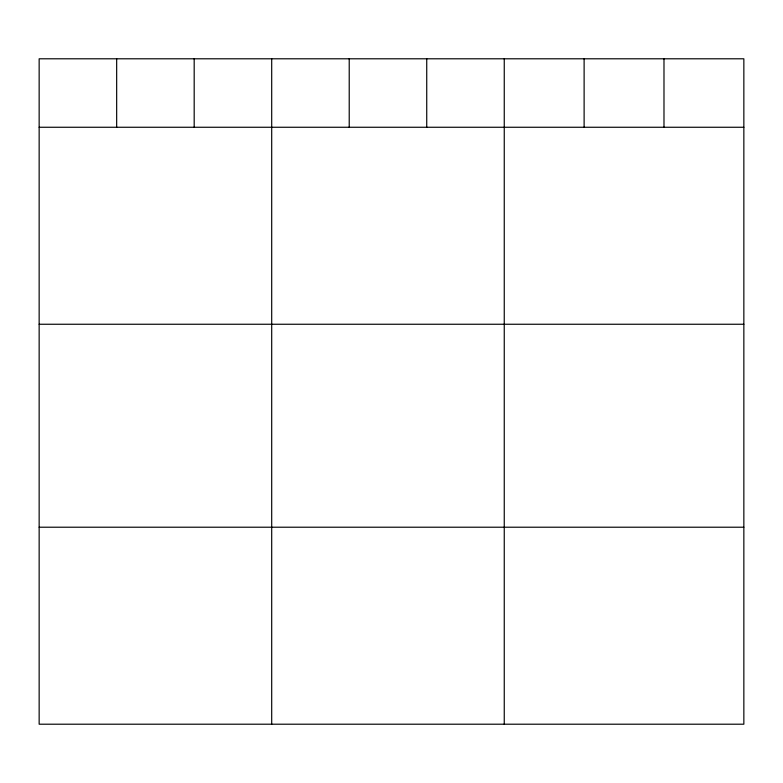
<?xml version="1.0" encoding="UTF-8"?>
<svg xmlns="http://www.w3.org/2000/svg" width="783" height="783" viewBox="0 0 783 783"><rect width="100%" height="100%" fill="white"/><g stroke="black" fill="none" stroke-linecap="round" stroke-linejoin="round"><path stroke-width="1.17" d="M743.85 127.257L743.85 724.206L39.15 724.206L39.15 58.794L743.85 58.794L743.85 127.257L39.15 127.257M39.15 324.25L743.85 324.25M39.15 527.213L743.85 527.213M663.984 58.794L663.984 127.257M584.118 58.794L584.118 127.257M504.252 58.794L504.252 724.206M426.735 58.794L426.735 127.257M349.218 58.794L349.218 127.257M271.701 58.794L271.701 724.206M194.184 58.794L194.184 127.257M116.667 58.794L116.667 127.257"/></g></svg>
